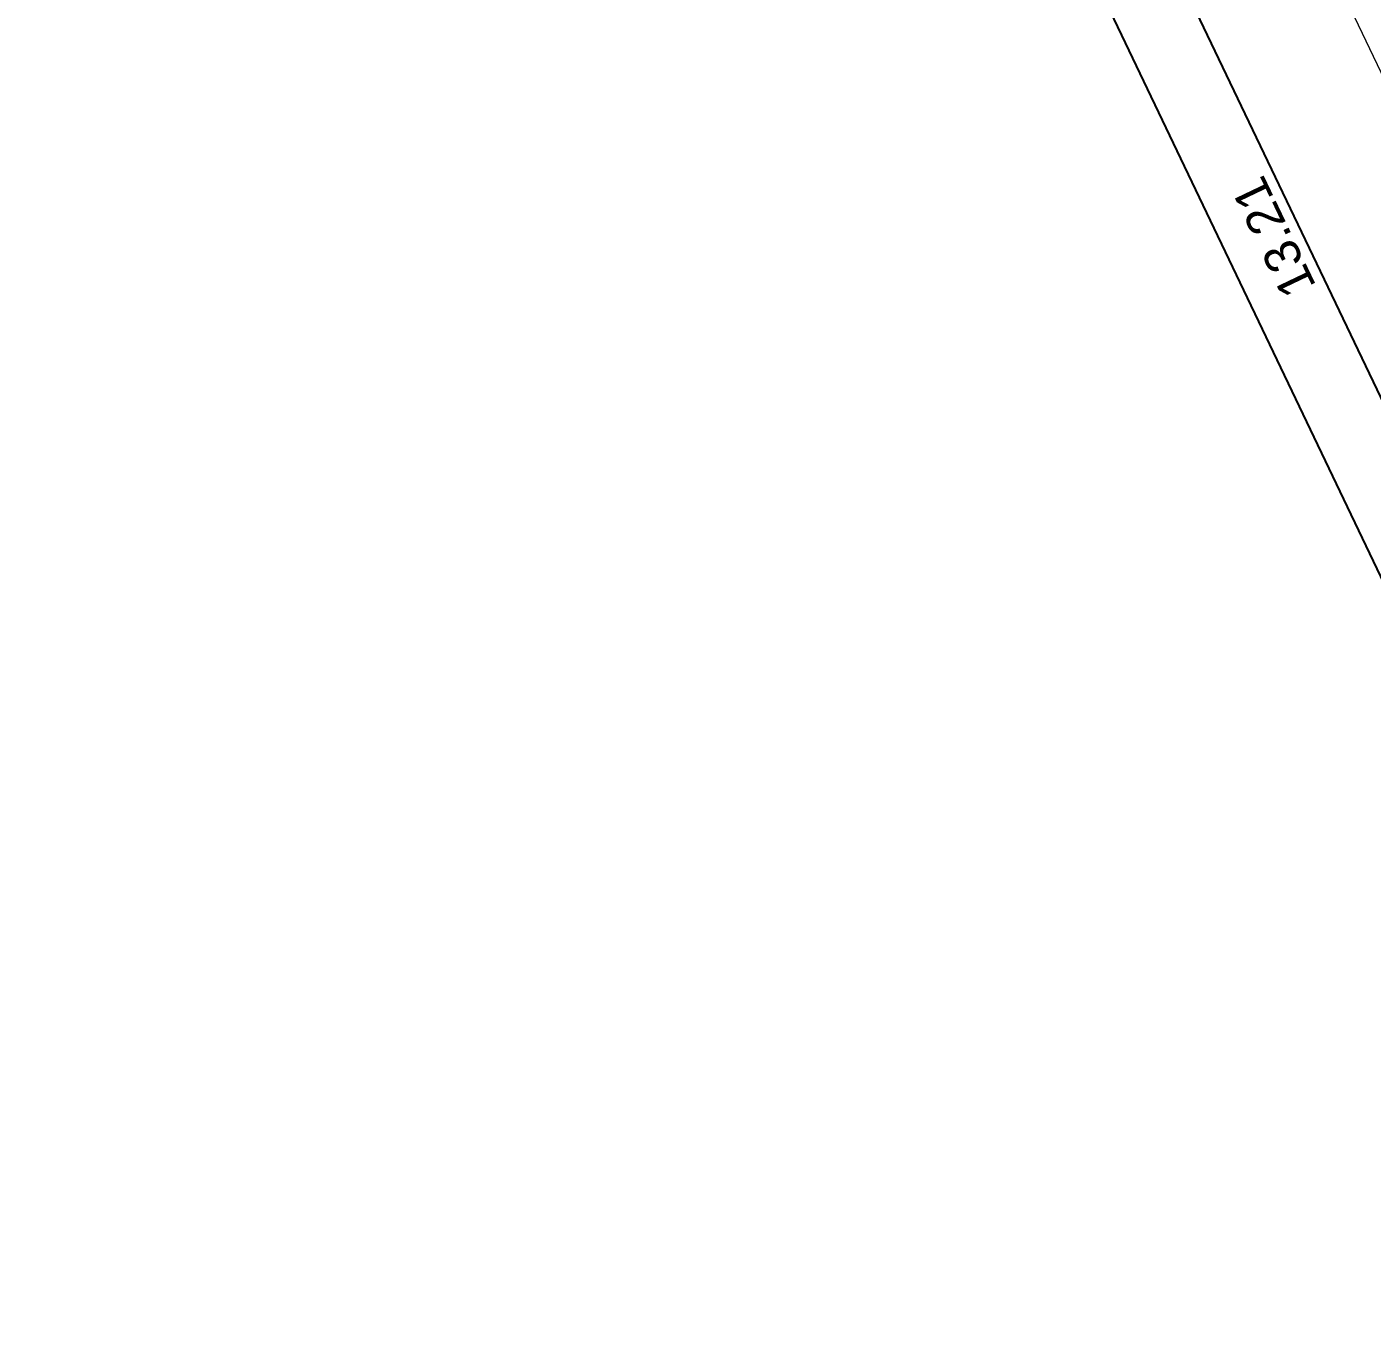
# Model space of a CAD drawing. Header units: metres. Extents: x 678805 to 1359287, y 2747329 to 5497370.
# Drawn here: x 679418.95 to 679423.453, y 2747419.99 to 2747424.326 of the extents above; entities that cross this region are included whole.
import ezdxf

# ---------------------------------------------------------------- set-up
doc = ezdxf.new("R2010")
doc.units = ezdxf.units.M
doc.layers.add('02-L-Waterfeatures 01', color=7, linetype='Continuous', true_color=0x4da6ff)
doc.layers.add('XREF_MON_WATERFEATURE$0$01-TX-Dimensions_1-50', color=7, linetype='Continuous', true_color=0x3f5f7f)
doc.layers.add('XREF_MON_WATERFEATURE$0$02-L-projecció', color=7, linetype='Continuous', lineweight=5, true_color=0x636363)
doc.layers.add('XREF_MON_WATERFEATURE$0$COTAUX', color=7, linetype='Continuous')
doc.styles.add('XREF_MON_WATERFEATURE$0$Standard', font='arial.ttf')
doc.dimstyles.new('XREF_MON_WATERFEATURE$0$E50', dxfattribs={"dimscale": 0.03, "dimtxt": 4, "dimasz": 0.5, "dimexe": 0.1, "dimexo": 15, "dimgap": 1, "dimtad": 1, "dimzin": 0, "dimdsep": 46, "dimtxsty": 'XREF_MON_WATERFEATURE$0$Standard', "dimblk1": 'XREF_MON_WATERFEATURE$0$LINCOT200', "dimblk2": 'XREF_MON_WATERFEATURE$0$LINCOT200', "dimsah": 1, "dimcen": 0.1, "dimdle": 0.1, "dimclrt": 256, "dimadec": 0, "dimazin": 0, "dimtfac": 0.01538461538461539, "dimtofl": 0, "dimtmove": 0, "dimatfit": 3, "dimldrblk": 'XREF_MON_WATERFEATURE$0$LINCOT200', "dimfxl": 1, "dimtolj": 1, "dimtzin": 0, "dimarcsym": 0})

# ---------------------------------------------------------------- blocks, each defined once
blk = doc.blocks.new('XREF_MON_WATERFEATURE$0$Long section P1')
at = {"layer": 'XREF_MON_WATERFEATURE$0$02-L-projecció'}
blk.add_lwpolyline([(20.24824042897671, 6.804559285752475), (21.14824042934924, 6.804559285286814)], dxfattribs=at)
blk = doc.blocks.new('XREF_MON_WATERFEATURE$0$LINCOT200')
for p, q in [((0, -9.999961704014428), (0, 10.00003829598555)), ((3.694822225952521e-13, 3.829598557558711e-05), (10.00000000000051, 3.829598557558711e-05))]:
    blk.add_line(p, q)
at = {"const_width": 1.875}
blk.add_lwpolyline([(3.535533801624467, -3.535495714255788), (-3.535533950636761, 3.535572157214077)], dxfattribs=at)
at = {"layer": 'XREF_MON_WATERFEATURE$0$COTAUX'}
blk.add_line((0, 0), (-1.249999999999915, 0), dxfattribs=at)
blk = doc.blocks.new('*D687')
at = {"layer": 'DEFPOINTS', "color": 0, "transparency": 16777216}
for p in [(679419.6009857001, 2747432.290703478), (679418.9432818223, 2747431.976183051), (679426.5223057736, 2747417.817011632)]:
    blk.add_point(p, dxfattribs=at)
at = {"layer": 'XREF_MON_WATERFEATURE$0$01-TX-Dimensions_1-50', "color": 0, "lineweight": -2, "transparency": 16777216}
for p, q in [((679419.1950172283, 2747432.096565384), (679418.9405753658, 2747431.974888797)), ((679425.8582453345, 2747417.516078342), (679418.9497530921, 2747431.962650768)), ((679426.1163373014, 2747417.622873538), (679425.8620101479, 2747417.501251806))]:
    blk.add_line(p, q, dxfattribs=at)
at = {"layer": 'XREF_MON_WATERFEATURE$0$01-TX-Dimensions_1-50', "color": 0, "lineweight": -2, "transparency": 16777216, "xscale": 0.015, "yscale": 0.015, "zscale": 0.015}
for p, rotation in [((679418.9432818223, 2747431.976183051), 115.5575828872426), ((679425.8647166044, 2747417.502546059), 295.5575828872426)]:
    blk.add_blockref('XREF_MON_WATERFEATURE$0$LINCOT200', p, dxfattribs=dict(at, rotation=rotation))
at = {"layer": 'XREF_MON_WATERFEATURE$0$01-TX-Dimensions_1-50', "transparency": 16777216, "insert": (679422.3216609056, 2747424.699989571), "char_height": 0.12, "attachment_point": 5, "rotation": 115.55758288724267, "style": 'XREF_MON_WATERFEATURE$0$Standard'}
blk.add_mtext('\\A1;16.04', dxfattribs=at)
blk = doc.blocks.new('*D688')
at = {"layer": 'DEFPOINTS', "color": 0, "transparency": 16777216}
for p in [(679420.7822699085, 2747429.820435264), (679426.4791388845, 2747417.907279315), (679426.0541481902, 2747417.704044608)]:
    blk.add_point(p, dxfattribs=at)
at = {"layer": 'XREF_MON_WATERFEATURE$0$01-TX-Dimensions_1-50', "color": 0, "lineweight": -2, "transparency": 16777216}
for p, q in [((679420.3763014363, 2747429.626297169), (679420.3544761288, 2747429.615860094)), ((679420.3636538553, 2747429.603622066), (679426.0476769203, 2747417.717576891)), ((679426.0731704123, 2747417.713141222), (679426.0514417335, 2747417.702750355))]:
    blk.add_line(p, q, dxfattribs=at)
at = {"layer": 'XREF_MON_WATERFEATURE$0$01-TX-Dimensions_1-50', "color": 0, "lineweight": -2, "transparency": 16777216, "xscale": 0.015, "yscale": 0.015, "zscale": 0.015}
for p, rotation in [((679420.3571825855, 2747429.617154348), 115.5575828872426), ((679426.0541481902, 2747417.704044608), 295.5575828872426)]:
    blk.add_blockref('XREF_MON_WATERFEATURE$0$LINCOT200', p, dxfattribs=dict(at, rotation=rotation))
at = {"layer": 'XREF_MON_WATERFEATURE$0$01-TX-Dimensions_1-50', "transparency": 16777216, "insert": (679423.1232901571, 2747423.621206838), "char_height": 0.12, "attachment_point": 5, "rotation": 115.55758288724267, "style": 'XREF_MON_WATERFEATURE$0$Standard'}
blk.add_mtext('\\A1;13.21', dxfattribs=at)
blk = doc.blocks.new('XREF_MON_WATERFEATURE')
at = {"rotation": 115.5575828872244}
blk.add_blockref('XREF_MON_WATERFEATURE$0$Long section P1', (679438.644752539, 2747408.239914611), dxfattribs=at)
at = {"layer": 'XREF_MON_WATERFEATURE$0$01-TX-Dimensions_1-50'}
for base, p1, p2, picture, middle in [((679418.9432818223, 2747431.976183051), (679426.5223057733, 2747417.817011632), (679419.6009857001, 2747432.290703478), '*D687', (679422.4039992131, 2747424.739364555)), ((679426.0541481902, 2747417.704044608), (679420.7822699083, 2747429.820435264), (679426.4791388845, 2747417.907279315), '*D688', (679423.2056653876, 2747423.660599479))]:
    dim = blk.add_linear_dim(base=base, p1=p1, p2=p2, angle=115.5575828872425, dimstyle='XREF_MON_WATERFEATURE$0$E50', dxfattribs=at)
    dim.commit()
    dim.dimension.update_dxf_attribs({"geometry": picture, "text_midpoint": middle, "dimtype": 128})

msp = doc.modelspace()

# ---------------------------------------------------------------- block references
at = {"layer": '02-L-Waterfeatures 01', "color": 18, "true_color": 0x000000}
msp.add_blockref('XREF_MON_WATERFEATURE', (0, 0), dxfattribs=at)

doc.saveas('drawing.dxf')
